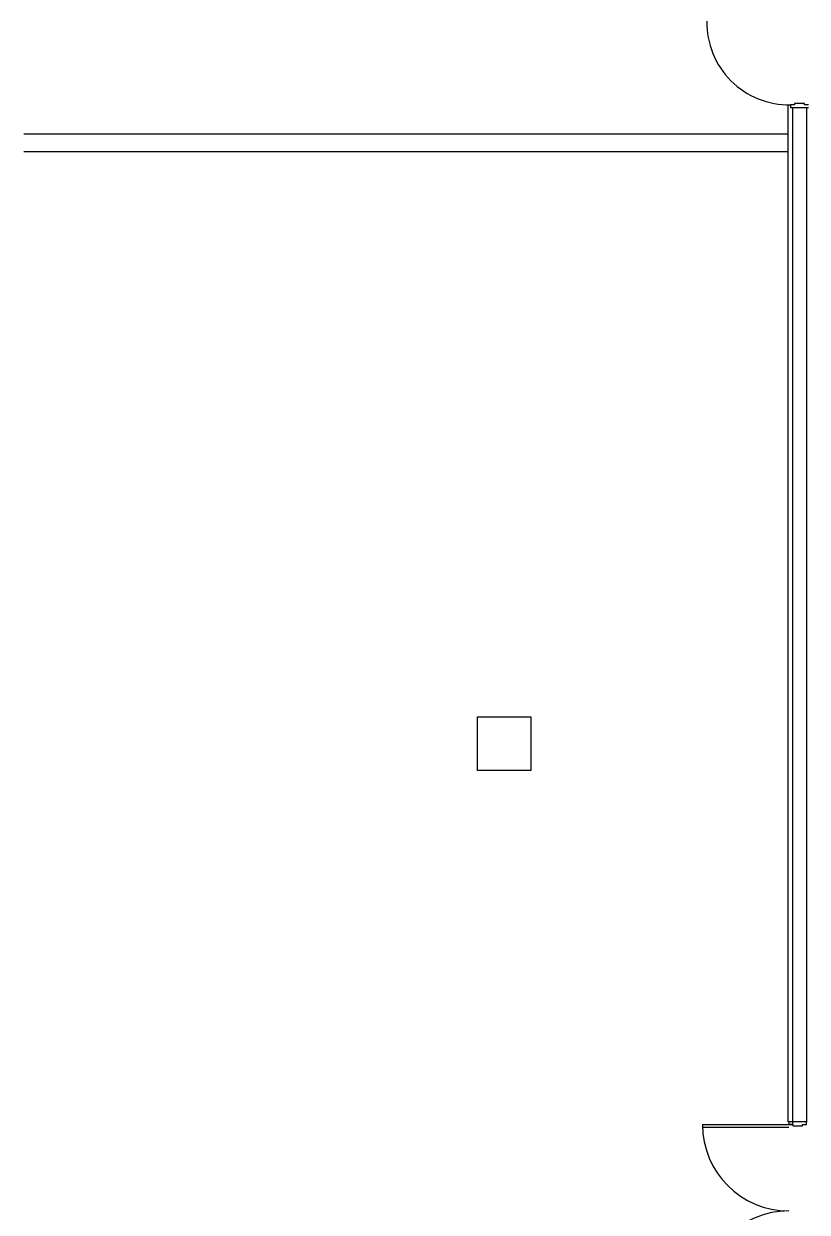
# Model space of a CAD drawing. Header units: millimetres. Extents: x 592430 to 684586, y -483905 to -416366.
# Drawn here: x 616033 to 624840, y -449123 to -435768 of the extents above; entities that cross this region are included whole.
import ezdxf

# ---------------------------------------------------------------- set-up
doc = ezdxf.new("R2010")
doc.units = ezdxf.units.MM
doc.header["$LTSCALE"] = 500
for name, color, linetype in [('arch-col', 9, 'Continuous'), ('동물실', 9, 'Continuous'), ('방화석고', 9, 'Continuous')]:
    doc.layers.add(name, color=color, linetype=linetype)

msp = doc.modelspace()

# ---------------------------------------------------------------- linework, layer by layer
at = {"layer": 'arch-col', "color": 9}
for p, q in [((616032.8, -437004.5), (624622.8, -437004.5)), ((616032.8, -437204.5), (624622.8, -437204.5)), ((621132.8, -443558.4), (621732.8, -443558.4)), ((621132.8, -444158.4), (621132.8, -443558.4)), ((621132.8, -443558.4), (621732.8, -443558.4)), ((621132.8, -444158.4), (621132.8, -443558.4)), ((621732.8, -443558.4), (621732.8, -444158.4)), ((621732.8, -443558.4), (621732.8, -444158.4)), ((621732.8, -444158.4), (621132.8, -444158.4)), ((621732.8, -444158.4), (621132.8, -444158.4))]:
    msp.add_line(p, q, dxfattribs=at)
at = {"layer": '동물실', "color": 9}
for p, q in [((624697.8, -436678.5), (624652.8, -436678.5)), ((624652.8, -436678.5), (624652.8, -436708.5)), ((624652.8, -436708.5), (624852.8, -436708.5)), ((624807.8, -436663.5), (624697.8, -436663.5)), ((624697.8, -436663.5), (624697.8, -436678.5)), ((624807.8, -436678.5), (624807.8, -436663.5)), ((624852.8, -436678.5), (624807.8, -436678.5))]:
    msp.add_line(p, q, dxfattribs=at)
msp.add_arc((624632.8, -435758.6), 920.1, 178.74493, 271.24482, dxfattribs=at)
at = {"layer": '방화석고', "color": 9}
for p, q in [((624622.8, -436678.6), (624622.8, -448108.5)), ((624672.8, -436708.5), (624672.8, -448138.5)), ((624832.8, -436708.5), (624832.8, -448108.5)), ((623662.8, -448138.5), (624632.8, -448138.5)), ((623662.8, -448138.5), (624632.8, -448138.5)), ((623663.2, -448168.4), (624632.8, -448168.4)), ((623663.2, -448168.4), (624632.8, -448168.4)), ((624632.8, -448108.5), (624622.8, -448108.5)), ((624832.8, -448108.5), (624632.8, -448108.5)), ((624632.8, -448108.5), (624632.8, -448138.5)), ((624832.8, -448108.5), (624632.8, -448108.5)), ((624632.8, -448108.5), (624632.8, -448138.5)), ((624632.8, -448138.5), (624677.8, -448138.5)), ((624632.8, -448138.5), (624677.8, -448138.5)), ((624677.8, -448138.5), (624632.8, -448138.5)), ((624677.8, -448138.5), (624677.8, -448153.5)), ((624677.8, -448138.5), (624677.8, -448153.5)), ((624677.8, -448153.5), (624787.8, -448153.5)), ((624677.8, -448153.5), (624787.8, -448153.5)), ((624787.8, -448153.5), (624787.8, -448138.5)), ((624787.8, -448138.5), (624832.8, -448138.5)), ((624787.8, -448153.5), (624787.8, -448138.5)), ((624787.8, -448138.5), (624832.8, -448138.5)), ((624832.8, -448138.5), (624832.8, -448108.5)), ((624832.8, -448138.5), (624832.8, -448108.5))]:
    msp.add_line(p, q, dxfattribs=at)
for centre, start, end in [((624632.8, -448138.5), 180.00002, 270.00001), ((624632.8, -448138.5), 180.00002, 270.00001), ((624632.8, -450078.5), 90.00001, 180), ((624632.8, -450078.5), 90.00001, 180)]:
    msp.add_arc(centre, 970, start, end, dxfattribs=at)

doc.saveas('drawing.dxf')
